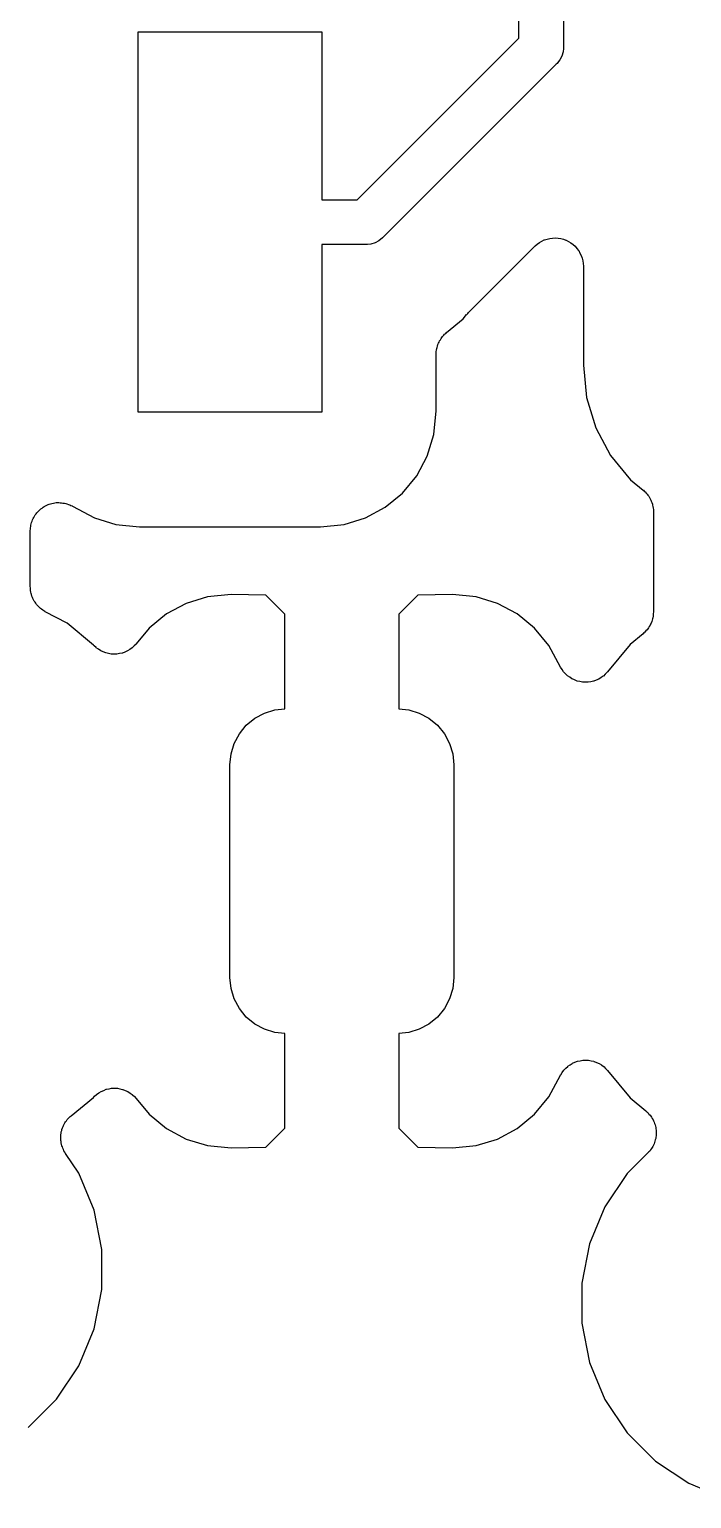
# Model space of a CAD drawing. Extents: x 2.15 to 10.02, y -5.18 to -1.32.
# Drawn here: x 2.386 to 2.5025, y -2.1911 to -1.9326 of the extents above; entities that cross this region are included whole.
import ezdxf

# ---------------------------------------------------------------- set-up
doc = ezdxf.new("R2010")
doc.units = 0
doc.header["$MEASUREMENT"] = 0
doc.layers.add('BLACK', color=7, linetype='CONTINUOUS')

msp = doc.modelspace()

# ---------------------------------------------------------------- linework, layer by layer
at = {"layer": 'BLACK', "linetype": 'CONTINUOUS'}
for p, q in [((2.47205, -1.9342), (2.47205, -1.78563)), ((2.47992, -1.78706), (2.47992, -1.93563)), ((2.40512, -2), (2.40512, -1.93307)), ((2.40512, -1.93307), (2.4374, -1.93307)), ((2.4374, -1.93307), (2.4374, -1.9626)), ((2.44364, -1.9626), (2.47205, -1.9342)), ((2.47927, -1.93802), (2.47905, -1.9383)), ((2.47964, -1.93734), (2.47927, -1.93802)), ((2.47986, -1.9366), (2.47964, -1.93734)), ((2.47992, -1.93602), (2.47986, -1.9366)), ((2.47992, -1.93563), (2.47994, -1.93583)), ((2.47994, -1.93583), (2.47992, -1.93602)), ((2.47992, -1.93602), (2.47992, -1.93602)), ((2.47863, -1.93875), (2.4482, -1.96918)), ((2.47878, -1.93862), (2.47863, -1.93875)), ((2.4789, -1.93847), (2.47878, -1.93862)), ((2.47905, -1.9383), (2.4789, -1.93847)), ((2.4789, -1.93847), (2.4789, -1.93847)), ((2.4374, -1.9626), (2.44364, -1.9626)), ((2.4482, -1.96918), (2.44807, -1.96933)), ((2.44508, -1.97047), (2.4374, -1.97047)), ((2.4374, -1.97047), (2.4374, -2)), ((2.44528, -1.97049), (2.44508, -1.97047)), ((2.44547, -1.97047), (2.44528, -1.97049)), ((2.44605, -1.97042), (2.44547, -1.97047)), ((2.44547, -1.97047), (2.44547, -1.97047)), ((2.44679, -1.97019), (2.44605, -1.97042)), ((2.44747, -1.96982), (2.44679, -1.97019)), ((2.44807, -1.96933), (2.44747, -1.96982)), ((2.46321, -1.98246), (2.47489, -1.97078)), ((2.47489, -1.97078), (2.47492, -1.97074)), ((2.47492, -1.97074), (2.47494, -1.97073)), ((2.47492, -1.97074), (2.47492, -1.97074)), ((2.47492, -1.97074), (2.47492, -1.97074)), ((2.47494, -1.97073), (2.47531, -1.97043)), ((2.47531, -1.97043), (2.47568, -1.97013)), ((2.47568, -1.97013), (2.47569, -1.97012)), ((2.47569, -1.97012), (2.4757, -1.97012)), ((2.4757, -1.97012), (2.47613, -1.9699)), ((2.47613, -1.9699), (2.47655, -1.96968)), ((2.47655, -1.96968), (2.47656, -1.96967)), ((2.47656, -1.96967), (2.47657, -1.96967)), ((2.47657, -1.96967), (2.47703, -1.96953)), ((2.47703, -1.96953), (2.47749, -1.9694)), ((2.47749, -1.9694), (2.47749, -1.9694)), ((2.47749, -1.9694), (2.4775, -1.9694)), ((2.4775, -1.9694), (2.47798, -1.96936)), ((2.47798, -1.96936), (2.47846, -1.96931)), ((2.47846, -1.96931), (2.47847, -1.96931)), ((2.47847, -1.96931), (2.47847, -1.96931)), ((2.47847, -1.96931), (2.47896, -1.96936)), ((2.47896, -1.96936), (2.47943, -1.96941)), ((2.47943, -1.96941), (2.47944, -1.96942)), ((2.47944, -1.96942), (2.47944, -1.96942)), ((2.47944, -1.96942), (2.47991, -1.96956)), ((2.47991, -1.96956), (2.48036, -1.9697)), ((2.48036, -1.9697), (2.48037, -1.96971)), ((2.48037, -1.96971), (2.48038, -1.96971)), ((2.48038, -1.96971), (2.4808, -1.96994)), ((2.4808, -1.96994), (2.48122, -1.97017)), ((2.48122, -1.97017), (2.48123, -1.97017)), ((2.48123, -1.97017), (2.48123, -1.97018)), ((2.48123, -1.97018), (2.4816, -1.97048)), ((2.4816, -1.97048), (2.48197, -1.97079)), ((2.48197, -1.97079), (2.48198, -1.9708)), ((2.48198, -1.9708), (2.48198, -1.9708)), ((2.48198, -1.9708), (2.48229, -1.97118)), ((2.48229, -1.97118), (2.48259, -1.97154)), ((2.48259, -1.97154), (2.48259, -1.97155)), ((2.48259, -1.97155), (2.4826, -1.97156)), ((2.4826, -1.97156), (2.48282, -1.97199)), ((2.48282, -1.97199), (2.48305, -1.97241)), ((2.48305, -1.97241), (2.48305, -1.97241)), ((2.48305, -1.97241), (2.48305, -1.97242)), ((2.48305, -1.97242), (2.48319, -1.97289)), ((2.48319, -1.97289), (2.48333, -1.97334)), ((2.48333, -1.97334), (2.48333, -1.97335)), ((2.48333, -1.97335), (2.48333, -1.97336)), ((2.48333, -1.97336), (2.48338, -1.97384)), ((2.48338, -1.97384), (2.48342, -1.97431)), ((2.48342, -1.97431), (2.48342, -1.99168)), ((2.45935, -1.98595), (2.46228, -1.98354)), ((2.46228, -1.98354), (2.46288, -1.98282)), ((2.46288, -1.98282), (2.46292, -1.98277)), ((2.46292, -1.98277), (2.46307, -1.98262)), ((2.46307, -1.98262), (2.46321, -1.98246)), ((2.45812, -1.98745), (2.45827, -1.98723)), ((2.45827, -1.98723), (2.4584, -1.98699)), ((2.4584, -1.98699), (2.45854, -1.98682)), ((2.45854, -1.98682), (2.45866, -1.98664)), ((2.45866, -1.98664), (2.45885, -1.98645)), ((2.45885, -1.98645), (2.45902, -1.98624)), ((2.45902, -1.98624), (2.4592, -1.98611)), ((2.4592, -1.98611), (2.45935, -1.98595)), ((2.45752, -1.98975), (2.45755, -1.98953)), ((2.45752, -1.98982), (2.45752, -1.98975)), ((2.45752, -1.99975), (2.45752, -1.98982)), ((2.45755, -1.98931), (2.4576, -1.98904)), ((2.45755, -1.98953), (2.45755, -1.98931)), ((2.4576, -1.98904), (2.45763, -1.98878)), ((2.45763, -1.98878), (2.4577, -1.98857)), ((2.4577, -1.98857), (2.45774, -1.98835)), ((2.45774, -1.98835), (2.45785, -1.9881)), ((2.45785, -1.9881), (2.45793, -1.98785)), ((2.45793, -1.98785), (2.45803, -1.98765)), ((2.45803, -1.98765), (2.45812, -1.98745)), ((2.48342, -1.99168), (2.48399, -1.99742)), ((2.48399, -1.99742), (2.48559, -2.00271)), ((2.4374, -2), (2.40512, -2)), ((2.45711, -2.00392), (2.45752, -1.99975)), ((2.48559, -2.00271), (2.48819, -2.00758)), ((2.45597, -2.00769), (2.45711, -2.00392)), ((2.45411, -2.01117), (2.45597, -2.00769)), ((2.48819, -2.00758), (2.4917, -2.01185)), ((2.45161, -2.01421), (2.45411, -2.01117)), ((2.4917, -2.01185), (2.49392, -2.01367)), ((2.44857, -2.01671), (2.45161, -2.01421)), ((2.49392, -2.01367), (2.49397, -2.01372)), ((2.49397, -2.01372), (2.49413, -2.01387)), ((2.49413, -2.01387), (2.4943, -2.01401)), ((2.4943, -2.01401), (2.49447, -2.01422)), ((2.49447, -2.01422), (2.49465, -2.01442)), ((2.49465, -2.01442), (2.49477, -2.0146)), ((2.49477, -2.0146), (2.49491, -2.01477)), ((2.49491, -2.01477), (2.49504, -2.01501)), ((2.49504, -2.01501), (2.49519, -2.01523)), ((2.49519, -2.01523), (2.49527, -2.01544)), ((2.49527, -2.01544), (2.49537, -2.01563)), ((2.49537, -2.01563), (2.49545, -2.01589)), ((2.38675, -2.01848), (2.38689, -2.01827)), ((2.38689, -2.01827), (2.38702, -2.01805)), ((2.38702, -2.01805), (2.38717, -2.01787)), ((2.38717, -2.01787), (2.3873, -2.01767)), ((2.3873, -2.01767), (2.38748, -2.01749)), ((2.38748, -2.01749), (2.38764, -2.0173)), ((2.38764, -2.0173), (2.38783, -2.01715)), ((2.38783, -2.01715), (2.38799, -2.01699)), ((2.38799, -2.01699), (2.38821, -2.01685)), ((2.38821, -2.01685), (2.3884, -2.01669)), ((2.3884, -2.01669), (2.38861, -2.01658)), ((2.38861, -2.01658), (2.38881, -2.01645)), ((2.38881, -2.01645), (2.38904, -2.01635)), ((2.38904, -2.01635), (2.38927, -2.01624)), ((2.38927, -2.01624), (2.38949, -2.01617)), ((2.38949, -2.01617), (2.38971, -2.01608)), ((2.38971, -2.01608), (2.38996, -2.01603)), ((2.38996, -2.01603), (2.3902, -2.01596)), ((2.3902, -2.01596), (2.39044, -2.01594)), ((2.39044, -2.01594), (2.39067, -2.01589)), ((2.39067, -2.01589), (2.39092, -2.01589)), ((2.39092, -2.01589), (2.39118, -2.01587)), ((2.39118, -2.01587), (2.39141, -2.0159)), ((2.39141, -2.0159), (2.39164, -2.0159)), ((2.39164, -2.0159), (2.39189, -2.01595)), ((2.39189, -2.01595), (2.39215, -2.01597)), ((2.39215, -2.01597), (2.39237, -2.01604)), ((2.39237, -2.01604), (2.3926, -2.01609)), ((2.3926, -2.01609), (2.39284, -2.01619)), ((2.39284, -2.01619), (2.39308, -2.01626)), ((2.39308, -2.01626), (2.39329, -2.01637)), ((2.39329, -2.01637), (2.3935, -2.01646)), ((2.3935, -2.01646), (2.39354, -2.01649)), ((2.39354, -2.01649), (2.39743, -2.01857)), ((2.44509, -2.01857), (2.44857, -2.01671)), ((2.49545, -2.01589), (2.49555, -2.01614)), ((2.49555, -2.01614), (2.49559, -2.01636)), ((2.49559, -2.01636), (2.49565, -2.01657)), ((2.49565, -2.01657), (2.49568, -2.01683)), ((2.49568, -2.01683), (2.49573, -2.0171)), ((2.49573, -2.0171), (2.49573, -2.01732)), ((2.49573, -2.01732), (2.49575, -2.01754)), ((2.49575, -2.01754), (2.49575, -2.03509)), ((2.38614, -2.0208), (2.38617, -2.02057)), ((2.38614, -2.02087), (2.38614, -2.0208)), ((2.38614, -2.03066), (2.38614, -2.02087)), ((2.38617, -2.02033), (2.38622, -2.02008)), ((2.38617, -2.02057), (2.38617, -2.02033)), ((2.38622, -2.02008), (2.38625, -2.01983)), ((2.38625, -2.01983), (2.38632, -2.01961)), ((2.38632, -2.01961), (2.38637, -2.01938)), ((2.38637, -2.01938), (2.38647, -2.01914)), ((2.38647, -2.01914), (2.38655, -2.0189)), ((2.38655, -2.0189), (2.38666, -2.0187)), ((2.38666, -2.0187), (2.38675, -2.01848)), ((2.39743, -2.01857), (2.4012, -2.01971)), ((2.4012, -2.01971), (2.40536, -2.02012)), ((2.40536, -2.02012), (2.43716, -2.02012)), ((2.43716, -2.02012), (2.44132, -2.01971)), ((2.44132, -2.01971), (2.44509, -2.01857)), ((2.38616, -2.03088), (2.38614, -2.03066)), ((2.38616, -2.0311), (2.38616, -2.03088)), ((2.38621, -2.03136), (2.38616, -2.0311)), ((2.38624, -2.03163), (2.38621, -2.03136)), ((2.3863, -2.03184), (2.38624, -2.03163)), ((2.38634, -2.03206), (2.3863, -2.03184)), ((2.38644, -2.03231), (2.38634, -2.03206)), ((2.38652, -2.03256), (2.38644, -2.03231)), ((2.38662, -2.03276), (2.38652, -2.03256)), ((2.38671, -2.03296), (2.38662, -2.03276)), ((2.38685, -2.03319), (2.38671, -2.03296)), ((2.38698, -2.03342), (2.38685, -2.03319)), ((2.38712, -2.03359), (2.38698, -2.03342)), ((2.38724, -2.03378), (2.38712, -2.03359)), ((2.38742, -2.03397), (2.38724, -2.03378)), ((2.41357, -2.0336), (2.41009, -2.03546)), ((2.41734, -2.03245), (2.41357, -2.0336)), ((2.42147, -2.03205), (2.41734, -2.03245)), ((2.42759, -2.03214), (2.42147, -2.03205)), ((2.43094, -2.03549), (2.42759, -2.03214)), ((2.4543, -2.03214), (2.45094, -2.03549)), ((2.46042, -2.03205), (2.4543, -2.03214)), ((2.46455, -2.03245), (2.46042, -2.03205)), ((2.46832, -2.0336), (2.46455, -2.03245)), ((2.4718, -2.03546), (2.46832, -2.0336)), ((2.38759, -2.03418), (2.38742, -2.03397)), ((2.38776, -2.03432), (2.38759, -2.03418)), ((2.38792, -2.03448), (2.38776, -2.03432)), ((2.38814, -2.03463), (2.38792, -2.03448)), ((2.38835, -2.0348), (2.38814, -2.03463)), ((2.38854, -2.03491), (2.38835, -2.0348)), ((2.38872, -2.03503), (2.38854, -2.03491)), ((2.38878, -2.03507), (2.38872, -2.03503)), ((2.39262, -2.03711), (2.38878, -2.03507)), ((2.41009, -2.03546), (2.40705, -2.03795)), ((2.43094, -2.05218), (2.43094, -2.03549)), ((2.45094, -2.03549), (2.45094, -2.05218)), ((2.47484, -2.03795), (2.4718, -2.03546)), ((2.49557, -2.03634), (2.49553, -2.03655)), ((2.49564, -2.03613), (2.49557, -2.03634)), ((2.49567, -2.03586), (2.49564, -2.03613)), ((2.49572, -2.0356), (2.49567, -2.03586)), ((2.49575, -2.03516), (2.49572, -2.03538)), ((2.49572, -2.03538), (2.49572, -2.0356)), ((2.49575, -2.03509), (2.49575, -2.03516)), ((2.39728, -2.04094), (2.39262, -2.03711)), ((2.40705, -2.03795), (2.40478, -2.04072)), ((2.47734, -2.041), (2.47484, -2.03795)), ((2.49392, -2.03895), (2.49162, -2.04084)), ((2.49408, -2.0388), (2.49392, -2.03895)), ((2.49425, -2.03866), (2.49408, -2.0388)), ((2.49442, -2.03845), (2.49425, -2.03866)), ((2.49461, -2.03826), (2.49442, -2.03845)), ((2.49473, -2.03808), (2.49461, -2.03826)), ((2.49487, -2.03791), (2.49473, -2.03808)), ((2.495, -2.03768), (2.49487, -2.03791)), ((2.49515, -2.03745), (2.495, -2.03768)), ((2.49524, -2.03725), (2.49515, -2.03745)), ((2.49534, -2.03706), (2.49524, -2.03725)), ((2.49543, -2.0368), (2.49534, -2.03706)), ((2.49553, -2.03655), (2.49543, -2.0368)), ((2.39738, -2.04105), (2.39728, -2.04094)), ((2.39772, -2.04139), (2.39738, -2.04105)), ((2.39773, -2.04139), (2.39772, -2.04139)), ((2.39774, -2.04141), (2.39773, -2.04139)), ((2.39813, -2.04167), (2.39774, -2.04141)), ((2.40404, -2.04145), (2.40364, -2.04171)), ((2.40405, -2.04144), (2.40404, -2.04145)), ((2.40406, -2.04143), (2.40405, -2.04144)), ((2.4044, -2.0411), (2.40406, -2.04143)), ((2.40474, -2.04077), (2.4044, -2.0411)), ((2.40476, -2.04075), (2.40474, -2.04077)), ((2.40478, -2.04072), (2.40476, -2.04074)), ((2.40476, -2.04074), (2.40476, -2.04075)), ((2.40476, -2.04075), (2.40476, -2.04075)), ((2.47939, -2.04484), (2.47734, -2.041)), ((2.49162, -2.04084), (2.48767, -2.04566)), ((2.39853, -2.04193), (2.39813, -2.04167)), ((2.39854, -2.04194), (2.39853, -2.04193)), ((2.39855, -2.04195), (2.39854, -2.04194)), ((2.39899, -2.04213), (2.39855, -2.04195)), ((2.39943, -2.04231), (2.39899, -2.04213)), ((2.39944, -2.04232), (2.39943, -2.04231)), ((2.39945, -2.04232), (2.39944, -2.04232)), ((2.39992, -2.04242), (2.39945, -2.04232)), ((2.40038, -2.04251), (2.39992, -2.04242)), ((2.4004, -2.04251), (2.40038, -2.04251)), ((2.40041, -2.04252), (2.4004, -2.04251)), ((2.40088, -2.04252), (2.40041, -2.04252)), ((2.40136, -2.04252), (2.40088, -2.04252)), ((2.40137, -2.04252), (2.40136, -2.04252)), ((2.40139, -2.04252), (2.40137, -2.04252)), ((2.40185, -2.04243), (2.40139, -2.04252)), ((2.40232, -2.04234), (2.40185, -2.04243)), ((2.40233, -2.04234), (2.40232, -2.04234)), ((2.40235, -2.04234), (2.40233, -2.04234)), ((2.40278, -2.04216), (2.40235, -2.04234)), ((2.40322, -2.04198), (2.40278, -2.04216)), ((2.40323, -2.04197), (2.40322, -2.04198)), ((2.40325, -2.04197), (2.40323, -2.04197)), ((2.40364, -2.04171), (2.40325, -2.04197)), ((2.47966, -2.04523), (2.47939, -2.04484)), ((2.47992, -2.04563), (2.47966, -2.04523)), ((2.47993, -2.04564), (2.47992, -2.04563)), ((2.47994, -2.04566), (2.47993, -2.04564)), ((2.48027, -2.04599), (2.47994, -2.04566)), ((2.4806, -2.04633), (2.48027, -2.04599)), ((2.48062, -2.04634), (2.4806, -2.04633)), ((2.48062, -2.04635), (2.48062, -2.04634)), ((2.48102, -2.04661), (2.48062, -2.04635)), ((2.48141, -2.04688), (2.48102, -2.04661)), ((2.48652, -2.04665), (2.48613, -2.04691)), ((2.48692, -2.04639), (2.48652, -2.04665)), ((2.48693, -2.04638), (2.48692, -2.04639)), ((2.48695, -2.04638), (2.48693, -2.04638)), ((2.48728, -2.04605), (2.48695, -2.04638)), ((2.48762, -2.04571), (2.48728, -2.04605)), ((2.48764, -2.04569), (2.48762, -2.04571)), ((2.48767, -2.04566), (2.48764, -2.04569)), ((2.48764, -2.04569), (2.48764, -2.04569)), ((2.48764, -2.04569), (2.48764, -2.04569)), ((2.48142, -2.04688), (2.48141, -2.04688)), ((2.48144, -2.04689), (2.48142, -2.04688)), ((2.48187, -2.04707), (2.48144, -2.04689)), ((2.48231, -2.04726), (2.48187, -2.04707)), ((2.48232, -2.04726), (2.48231, -2.04726)), ((2.48234, -2.04727), (2.48232, -2.04726)), ((2.4828, -2.04736), (2.48234, -2.04727)), ((2.48327, -2.04746), (2.4828, -2.04736)), ((2.48328, -2.04746), (2.48327, -2.04746)), ((2.48329, -2.04746), (2.48328, -2.04746)), ((2.48377, -2.04746), (2.48329, -2.04746)), ((2.48424, -2.04747), (2.48377, -2.04746)), ((2.48425, -2.04746), (2.48424, -2.04747)), ((2.48427, -2.04746), (2.48425, -2.04746)), ((2.48473, -2.04738), (2.48427, -2.04746)), ((2.4852, -2.04729), (2.48473, -2.04738)), ((2.48521, -2.04728), (2.4852, -2.04729)), ((2.48523, -2.04728), (2.48521, -2.04728)), ((2.48566, -2.0471), (2.48523, -2.04728)), ((2.48611, -2.04692), (2.48566, -2.0471)), ((2.48612, -2.04692), (2.48611, -2.04692)), ((2.48613, -2.04691), (2.48612, -2.04692)), ((2.42414, -2.05505), (2.42563, -2.05382)), ((2.42563, -2.05382), (2.42734, -2.05291)), ((2.42734, -2.05291), (2.42918, -2.05235)), ((2.42918, -2.05235), (2.43094, -2.05218)), ((2.45094, -2.05218), (2.45271, -2.05235)), ((2.45271, -2.05235), (2.45455, -2.05291)), ((2.45455, -2.05291), (2.45626, -2.05382)), ((2.45626, -2.05382), (2.45775, -2.05505)), ((2.42201, -2.05824), (2.42292, -2.05654)), ((2.42292, -2.05654), (2.42414, -2.05505)), ((2.45775, -2.05505), (2.45897, -2.05654)), ((2.45897, -2.05654), (2.45988, -2.05824)), ((2.42145, -2.06009), (2.42201, -2.05824)), ((2.45988, -2.05824), (2.46044, -2.06009)), ((2.42126, -2.06201), (2.42145, -2.06009)), ((2.42126, -2.09941), (2.42126, -2.06201)), ((2.46044, -2.06009), (2.46063, -2.06201)), ((2.46063, -2.06201), (2.46063, -2.09941)), ((2.42145, -2.10133), (2.42126, -2.09941)), ((2.46063, -2.09941), (2.46044, -2.10133)), ((2.42201, -2.10318), (2.42145, -2.10133)), ((2.42292, -2.10488), (2.42201, -2.10318)), ((2.45988, -2.10318), (2.45897, -2.10488)), ((2.46044, -2.10133), (2.45988, -2.10318)), ((2.42414, -2.10637), (2.42292, -2.10488)), ((2.45897, -2.10488), (2.45775, -2.10637)), ((2.42563, -2.10759), (2.42414, -2.10637)), ((2.42734, -2.1085), (2.42563, -2.10759)), ((2.42918, -2.10906), (2.42734, -2.1085)), ((2.45455, -2.1085), (2.45271, -2.10906)), ((2.45626, -2.10759), (2.45455, -2.1085)), ((2.45775, -2.10637), (2.45626, -2.10759)), ((2.43094, -2.10924), (2.42918, -2.10906)), ((2.43094, -2.12593), (2.43094, -2.10924)), ((2.45271, -2.10906), (2.45094, -2.10924)), ((2.45094, -2.10924), (2.45094, -2.12593)), ((2.47943, -2.11651), (2.4797, -2.11612)), ((2.4797, -2.11612), (2.47996, -2.11573)), ((2.47996, -2.11573), (2.47997, -2.11572)), ((2.47997, -2.11572), (2.47998, -2.11571)), ((2.47998, -2.11571), (2.48032, -2.11538)), ((2.48032, -2.11538), (2.48066, -2.11504)), ((2.48066, -2.11504), (2.48067, -2.11504)), ((2.48067, -2.11504), (2.48068, -2.11503)), ((2.48068, -2.11503), (2.48108, -2.11477)), ((2.48108, -2.11477), (2.48147, -2.11451)), ((2.48147, -2.11451), (2.48149, -2.1145)), ((2.48149, -2.1145), (2.4815, -2.11449)), ((2.4815, -2.11449), (2.48193, -2.11432)), ((2.48193, -2.11432), (2.48238, -2.11414)), ((2.48238, -2.11414), (2.48239, -2.11414)), ((2.48239, -2.11414), (2.4824, -2.11413)), ((2.4824, -2.11413), (2.48287, -2.11404)), ((2.48287, -2.11404), (2.48334, -2.11395)), ((2.48334, -2.11395), (2.48335, -2.11395)), ((2.48335, -2.11395), (2.48336, -2.11395)), ((2.48336, -2.11395), (2.48384, -2.11395)), ((2.48384, -2.11395), (2.48431, -2.11396)), ((2.48431, -2.11396), (2.48432, -2.11396)), ((2.48432, -2.11396), (2.48434, -2.11396)), ((2.48434, -2.11396), (2.4848, -2.11406)), ((2.4848, -2.11406), (2.48527, -2.11415)), ((2.48527, -2.11415), (2.48528, -2.11416)), ((2.48528, -2.11416), (2.48529, -2.11416)), ((2.48529, -2.11416), (2.48573, -2.11434)), ((2.48573, -2.11434), (2.48617, -2.11453)), ((2.48617, -2.11453), (2.48618, -2.11453)), ((2.48618, -2.11453), (2.48619, -2.11454)), ((2.48619, -2.11454), (2.48658, -2.1148)), ((2.48658, -2.1148), (2.48698, -2.11507)), ((2.48698, -2.11507), (2.48699, -2.11508)), ((2.48699, -2.11508), (2.487, -2.11509)), ((2.487, -2.11509), (2.48733, -2.11542)), ((2.48733, -2.11542), (2.48767, -2.11576)), ((2.48767, -2.11576), (2.49162, -2.12058)), ((2.39905, -2.11926), (2.39949, -2.11908)), ((2.39949, -2.11908), (2.39951, -2.11908)), ((2.39951, -2.11908), (2.39952, -2.11907)), ((2.39952, -2.11907), (2.39999, -2.11899)), ((2.39999, -2.11899), (2.40045, -2.1189)), ((2.40045, -2.1189), (2.40047, -2.1189)), ((2.40047, -2.1189), (2.40048, -2.11889)), ((2.40048, -2.11889), (2.40096, -2.1189)), ((2.40096, -2.1189), (2.40143, -2.1189)), ((2.40143, -2.1189), (2.40144, -2.1189)), ((2.40144, -2.1189), (2.40146, -2.1189)), ((2.40146, -2.1189), (2.40192, -2.119)), ((2.40192, -2.119), (2.40238, -2.11909)), ((2.47734, -2.12042), (2.47939, -2.11657)), ((2.47939, -2.11657), (2.47941, -2.11654)), ((2.47941, -2.11654), (2.47942, -2.11653)), ((2.47941, -2.11654), (2.47941, -2.11654)), ((2.47942, -2.11653), (2.47943, -2.11651)), ((2.39333, -2.12372), (2.39725, -2.1205)), ((2.39725, -2.1205), (2.39744, -2.12031)), ((2.39744, -2.12031), (2.39777, -2.11999)), ((2.39777, -2.11999), (2.39779, -2.11998)), ((2.39779, -2.11998), (2.3978, -2.11997)), ((2.3978, -2.11997), (2.39819, -2.11971)), ((2.39819, -2.11971), (2.39859, -2.11945)), ((2.39859, -2.11945), (2.3986, -2.11944)), ((2.3986, -2.11944), (2.39862, -2.11944)), ((2.39862, -2.11944), (2.39905, -2.11926)), ((2.40238, -2.11909), (2.4024, -2.1191)), ((2.4024, -2.1191), (2.40241, -2.1191)), ((2.40241, -2.1191), (2.40285, -2.11929)), ((2.40285, -2.11929), (2.40328, -2.11947)), ((2.40328, -2.11947), (2.4033, -2.11948)), ((2.4033, -2.11948), (2.40331, -2.11948)), ((2.40331, -2.11948), (2.4037, -2.11975)), ((2.4037, -2.11975), (2.40409, -2.12001)), ((2.40409, -2.12001), (2.40411, -2.12002)), ((2.40411, -2.12002), (2.40412, -2.12003)), ((2.40412, -2.12003), (2.40445, -2.12037)), ((2.40445, -2.12037), (2.40478, -2.1207)), ((2.40478, -2.1207), (2.40705, -2.12346)), ((2.47484, -2.12346), (2.47734, -2.12042)), ((2.49162, -2.12058), (2.49441, -2.12286)), ((2.39264, -2.12441), (2.39282, -2.12423)), ((2.39282, -2.12423), (2.39299, -2.12402)), ((2.39299, -2.12402), (2.39317, -2.12388)), ((2.39317, -2.12388), (2.39333, -2.12372)), ((2.40705, -2.12346), (2.41009, -2.12596)), ((2.4718, -2.12596), (2.47484, -2.12346)), ((2.49441, -2.12286), (2.49446, -2.12291)), ((2.49446, -2.12291), (2.49462, -2.12307)), ((2.49462, -2.12307), (2.4948, -2.12322)), ((2.4948, -2.12322), (2.49496, -2.12342)), ((2.49496, -2.12342), (2.49514, -2.12361)), ((2.49514, -2.12361), (2.49527, -2.1238)), ((2.49527, -2.1238), (2.49541, -2.12398)), ((2.49541, -2.12398), (2.49553, -2.12421)), ((2.49553, -2.12421), (2.49567, -2.12443)), ((2.39152, -2.12708), (2.39158, -2.12682)), ((2.39158, -2.12682), (2.3916, -2.12656)), ((2.3916, -2.12656), (2.39167, -2.12635)), ((2.39167, -2.12635), (2.39172, -2.12612)), ((2.39172, -2.12612), (2.39182, -2.12588)), ((2.39182, -2.12588), (2.3919, -2.12563)), ((2.3919, -2.12563), (2.392, -2.12543)), ((2.392, -2.12543), (2.39209, -2.12522)), ((2.39209, -2.12522), (2.39224, -2.125)), ((2.39224, -2.125), (2.39236, -2.12477)), ((2.39236, -2.12477), (2.39251, -2.1246)), ((2.39251, -2.1246), (2.39264, -2.12441)), ((2.41009, -2.12596), (2.41357, -2.12782)), ((2.42759, -2.12928), (2.43094, -2.12593)), ((2.45094, -2.12593), (2.4543, -2.12928)), ((2.46832, -2.12782), (2.4718, -2.12596)), ((2.49567, -2.12443), (2.49576, -2.12464)), ((2.49576, -2.12464), (2.49587, -2.12484)), ((2.49587, -2.12484), (2.49594, -2.12509)), ((2.49594, -2.12509), (2.49604, -2.12533)), ((2.49604, -2.12533), (2.49608, -2.12556)), ((2.49608, -2.12556), (2.49614, -2.12577)), ((2.49614, -2.12577), (2.49617, -2.12603)), ((2.49617, -2.12603), (2.49622, -2.12629)), ((2.49622, -2.12629), (2.49621, -2.12652)), ((2.49621, -2.12652), (2.49624, -2.12675)), ((2.49624, -2.12675), (2.49621, -2.12701)), ((2.3915, -2.12753), (2.39152, -2.12731)), ((2.39152, -2.12779), (2.3915, -2.12753)), ((2.39152, -2.12731), (2.39152, -2.12708)), ((2.39152, -2.12806), (2.39152, -2.12779)), ((2.39156, -2.12828), (2.39152, -2.12806)), ((2.39158, -2.1285), (2.39156, -2.12828)), ((2.39166, -2.12876), (2.39158, -2.1285)), ((2.39171, -2.12901), (2.39166, -2.12876)), ((2.39179, -2.12922), (2.39171, -2.12901)), ((2.39185, -2.12944), (2.39179, -2.12922)), ((2.41357, -2.12782), (2.41734, -2.12896)), ((2.41734, -2.12896), (2.42147, -2.12937)), ((2.42147, -2.12937), (2.42759, -2.12928)), ((2.4543, -2.12928), (2.46042, -2.12937)), ((2.46042, -2.12937), (2.46455, -2.12896)), ((2.46455, -2.12896), (2.46832, -2.12782)), ((2.4955, -2.12931), (2.49539, -2.12951)), ((2.49563, -2.12912), (2.4955, -2.12931)), ((2.49573, -2.12888), (2.49563, -2.12912)), ((2.49585, -2.12865), (2.49573, -2.12888)), ((2.49592, -2.12843), (2.49585, -2.12865)), ((2.49601, -2.12822), (2.49592, -2.12843)), ((2.49606, -2.12797), (2.49601, -2.12822)), ((2.49614, -2.12772), (2.49606, -2.12797)), ((2.49616, -2.12749), (2.49614, -2.12772)), ((2.49621, -2.12727), (2.49616, -2.12749)), ((2.49621, -2.12701), (2.49621, -2.12727)), ((2.39197, -2.12967), (2.39185, -2.12944)), ((2.39207, -2.12992), (2.39197, -2.12967)), ((2.3922, -2.13011), (2.39207, -2.12992)), ((2.3923, -2.13031), (2.3922, -2.13011)), ((2.39234, -2.13037), (2.3923, -2.13031)), ((2.39467, -2.13385), (2.39234, -2.13037)), ((2.49477, -2.13026), (2.49113, -2.1339)), ((2.49492, -2.13009), (2.49477, -2.13026)), ((2.49508, -2.12993), (2.49492, -2.13009)), ((2.49523, -2.12971), (2.49508, -2.12993)), ((2.49539, -2.12951), (2.49523, -2.12971)), ((2.39737, -2.14036), (2.39467, -2.13385)), ((2.49113, -2.1339), (2.48722, -2.13976)), ((2.39874, -2.14727), (2.39737, -2.14036)), ((2.48722, -2.13976), (2.48452, -2.14627)), ((2.39874, -2.15431), (2.39874, -2.14727)), ((2.48452, -2.14627), (2.48315, -2.15317)), ((2.39737, -2.16121), (2.39874, -2.15431)), ((2.48315, -2.15317), (2.48315, -2.16021)), ((2.48315, -2.16021), (2.48452, -2.16712)), ((2.39467, -2.16772), (2.39737, -2.16121)), ((2.39076, -2.17358), (2.39467, -2.16772)), ((2.48452, -2.16712), (2.48722, -2.17363)), ((2.38578, -2.17855), (2.39076, -2.17358)), ((2.48722, -2.17363), (2.49113, -2.17948)), ((2.49113, -2.17948), (2.49611, -2.18446)), ((2.49611, -2.18446), (2.50196, -2.18837)), ((2.50196, -2.18837), (2.50847, -2.19107))]:
    msp.add_line(p, q, dxfattribs=at)

doc.saveas('drawing.dxf')
